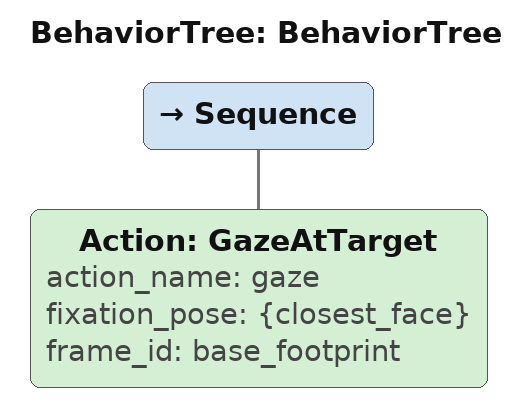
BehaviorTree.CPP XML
<?xml version="1.0"?>
<root main_tree_to_execute="BehaviorTree">
    <BehaviorTree ID="BehaviorTree">
        <Sequence>
            <Action ID="GazeAtTarget" action_name="gaze" fixation_pose="{closest_face}" frame_id="base_footprint"/>
        </Sequence>
    </BehaviorTree>
</root>
